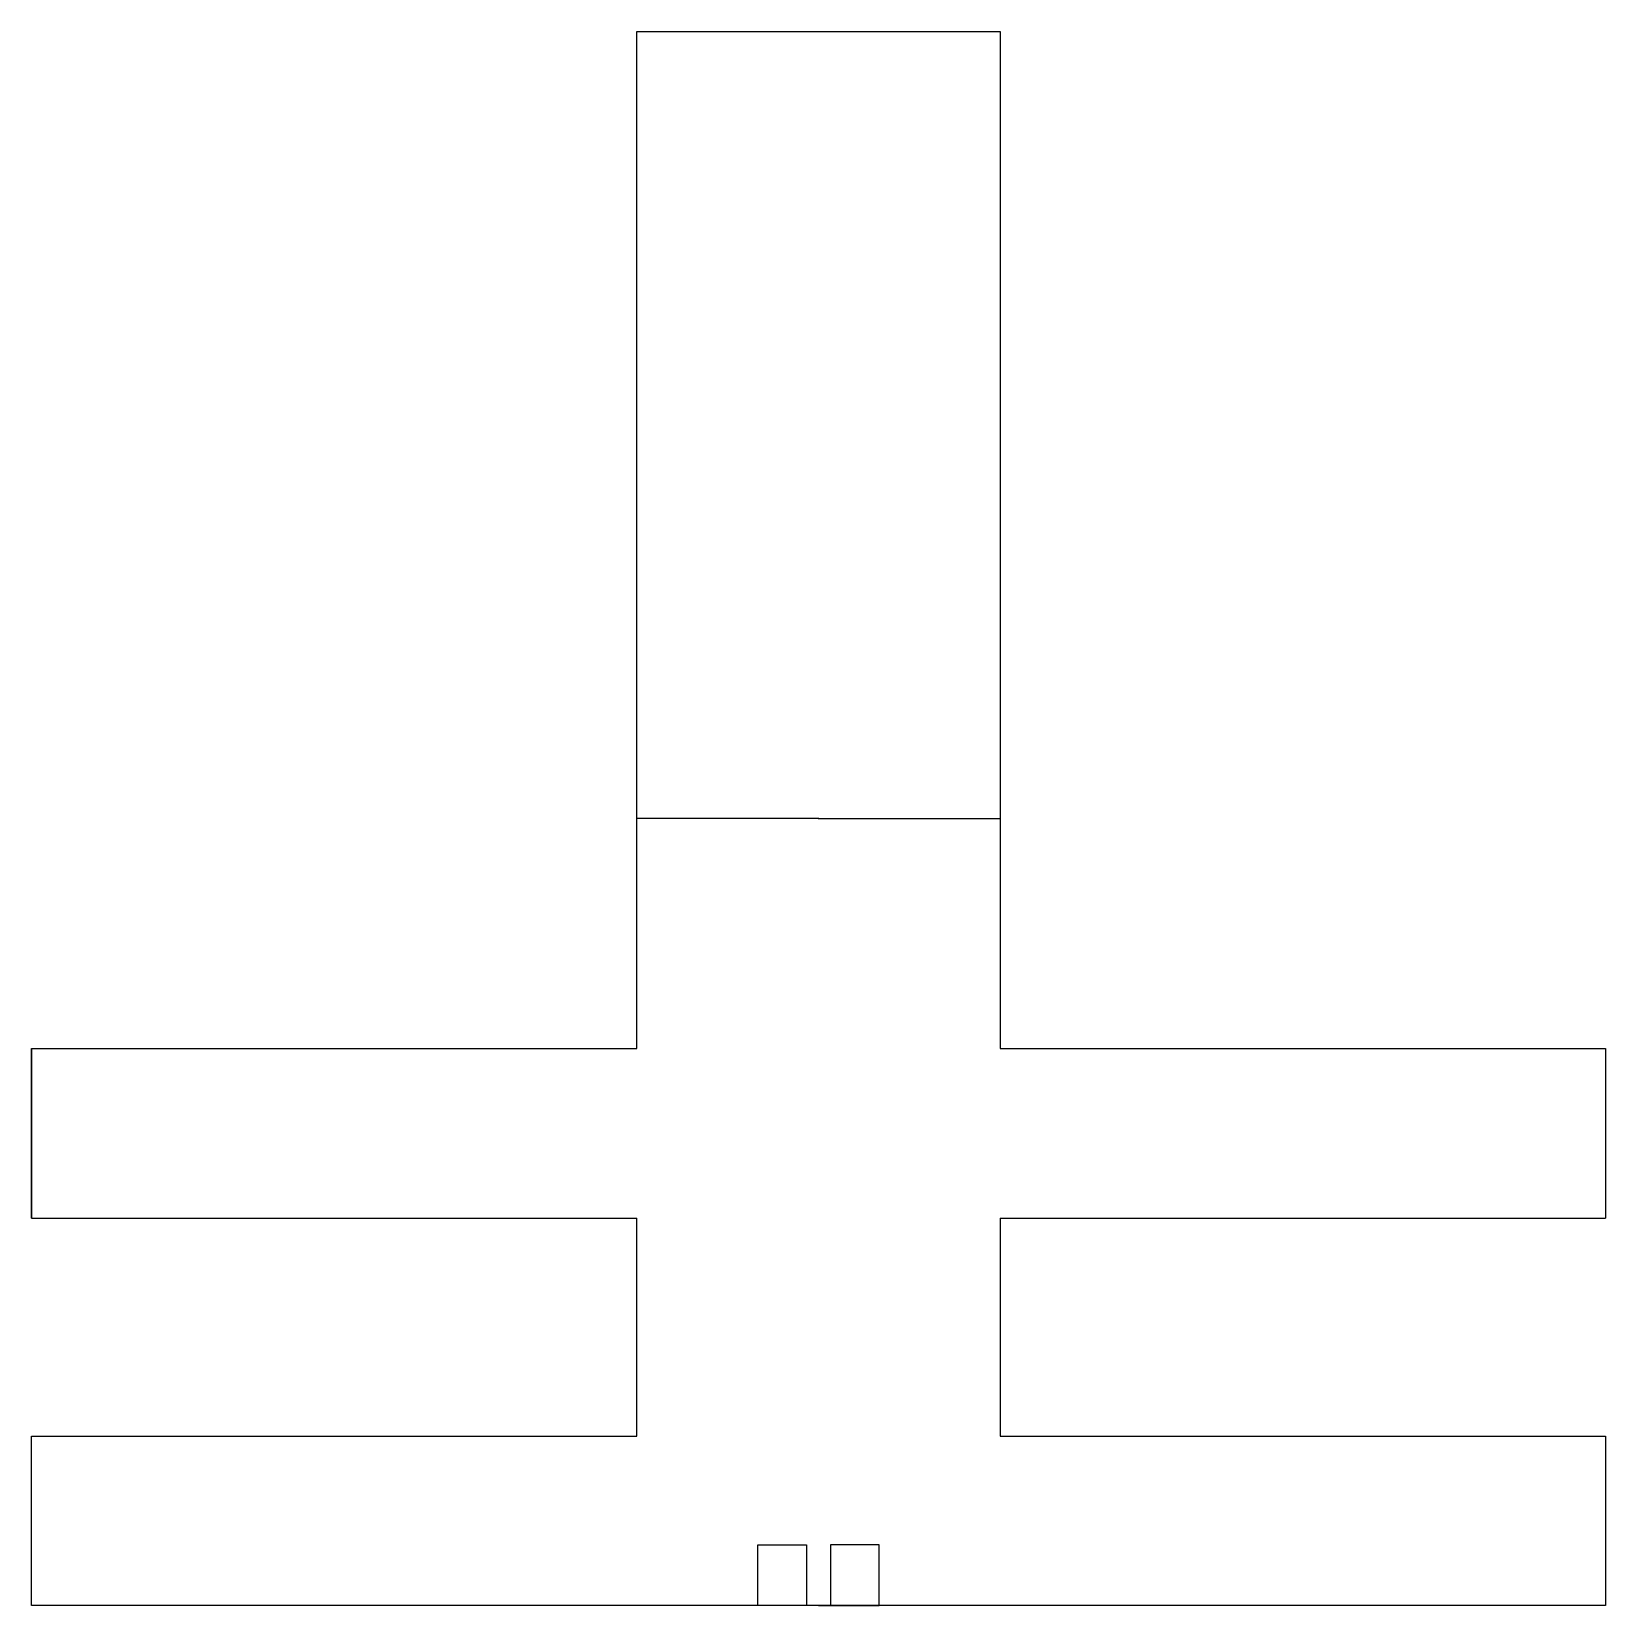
# Model space of a CAD drawing. Header units: centimetres. Extents: x -3.25 to 3.25, y -3.25 to 3.25.
import ezdxf

# ---------------------------------------------------------------- set-up
doc = ezdxf.new("R2010")
doc.units = ezdxf.units.CM
doc.header["$MEASUREMENT"] = 0
doc.layers.add('Finger Pad v4_Sketch1', color=7, linetype='Continuous')

msp = doc.modelspace()

# ---------------------------------------------------------------- linework, layer by layer
at = {"layer": 'Finger Pad v4_Sketch1'}
for p, q in [((-0.75, 3.25), (0.75, 3.25)), ((-0.75, 3.25), (0.75, 3.25)), ((-0.75, -0.95), (-0.75, 3.25)), ((0.75, 3.25), (0.75, -0.95)), ((0, 0), (-0.75, 0)), ((0, 0), (0.75, 0)), ((-3.25, -1.65), (-3.25, -0.95)), ((-3.25, -0.95), (-0.75, -0.95)), ((-3.25, -0.95), (-3.25, -1.65)), ((-3.25, -1.65), (-3.25, -0.95)), ((0.75, -0.95), (3.25, -0.95)), ((3.25, -0.95), (3.25, -1.65)), ((-3.25, -1.65), (-0.75, -1.65)), ((-0.75, -2.55), (-0.75, -1.65)), ((0.75, -1.65), (3.25, -1.65)), ((0.75, -1.65), (0.75, -2.55)), ((-3.25, -3.25), (-3.25, -2.55)), ((-3.25, -2.55), (-0.75, -2.55)), ((-3.25, -3.25), (-3.25, -2.55)), ((-3.25, -3.25), (-3.25, -2.55)), ((0.75, -2.55), (3.25, -2.55)), ((3.25, -2.55), (3.25, -3.25)), ((-0.25, -3), (-0.05, -3)), ((-0.25, -3.25), (-0.25, -3)), ((-0.05, -3), (-0.05, -3.25)), ((0.25, -3), (0.05, -3)), ((0.05, -3), (0.05, -3.25)), ((0.25, -3.25), (0.25, -3)), ((3.25, -3.25), (-3.25, -3.25)), ((0.75, -3.25), (-0.75, -3.25)), ((0, -3.25), (-0.25, -3.25)), ((0, -3.25), (-0.075, -3.25)), ((0, -3.25), (0.25, -3.25))]:
    msp.add_line(p, q, dxfattribs=at)
msp.add_point((0, 0), dxfattribs=at)
msp.add_point((0, 0), dxfattribs=at)
msp.add_point((0, 0), dxfattribs=at)

doc.saveas('drawing.dxf')
